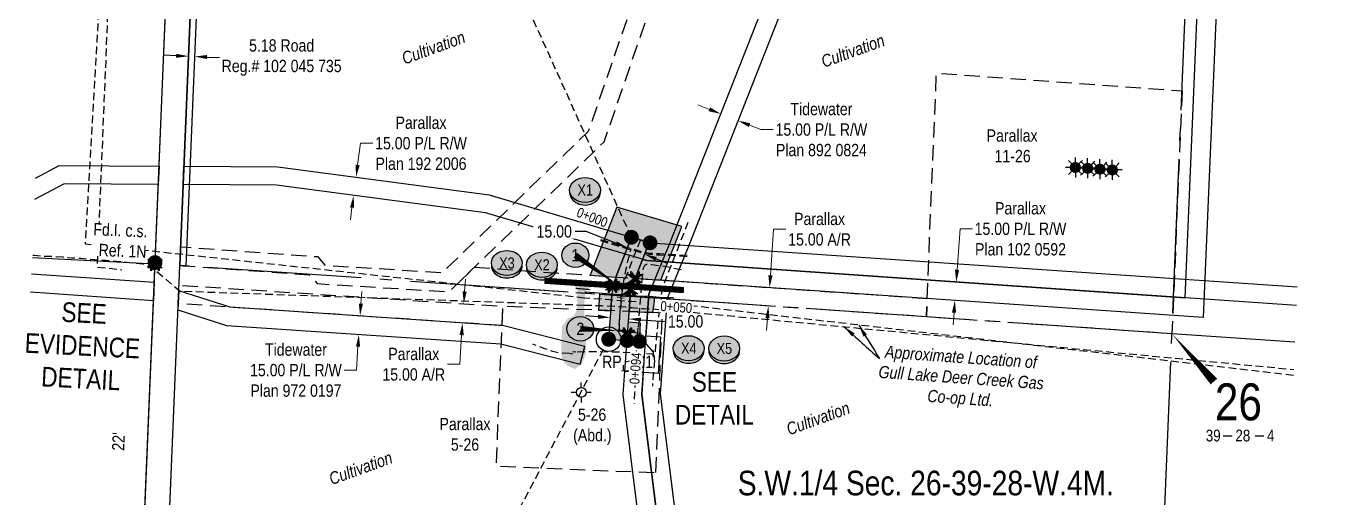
# Model space of a CAD drawing. Extents: x 297466 to 300921, y 5806509 to 5810209.
# Drawn here: x 299856 to 300921, y 5807625 to 5808009 of the extents above; entities that cross this region are included whole.
import ezdxf
from ezdxf.enums import TextEntityAlignment as Align

# ---------------------------------------------------------------- set-up
doc = ezdxf.new("R2010")
doc.units = 0
doc.header["$LTSCALE"] = 5
doc.header["$PDMODE"] = 35
doc.header["$PDSIZE"] = 0.5
for name, pattern in [('foc-ACCESSROAD', [3.75, 2.5, -1.25]), ('foc-QUARTERLINE', [33, 25, -3, 2, -3]), ('foc-TIELINE', [1.875, 1.25, -0.625]), ('UG_PIPE', [1.875, 1.25, -0.625])]:
    doc.linetypes.add(name, pattern=pattern)
doc.layers.get('Defpoints').update_dxf_attribs({"color": 9})
for name, color, linetype in [('10', 1, 'Continuous'), ('35', 37, 'Continuous'), ('9', 3, 'Continuous'), ('AS-CABLE', 224, 'foc-CABLE'), ('AS-PIPE-UG', 44, 'UG_PIPE'), ('AS-PIPE-UG-T', 44, 'Continuous'), ('AS-POWER', 104, 'foc-POWER'), ('AS-ROADS', 254, 'Continuous'), ('AS-TELUS', 224, 'foc-TEL'), ('C-AR', 13, 'foc-ACCESSROAD'), ('C-RW', 13, 'Continuous'), ('C-SYMBOL', 7, 'Continuous'), ('C-WS', 13, 'foc-ACCESSROAD'), ('C-WS-S', 8, 'Continuous'), ('DETAIL-T', 7, 'Continuous'), ('F-RW', 190, 'Continuous'), ('F-WS-S', 8, 'Continuous'), ('L-BD', 7, 'Continuous'), ('L-MON', 1, 'Continuous'), ('L-MON-T', 1, 'Continuous'), ('L-QSEC', 8, 'foc-QUARTERLINE'), ('L-SEC', 7, 'Continuous'), ('L-SECLBL', 7, 'Continuous'), ('L-TIE', 7, 'foc-TIELINE'), ('L-TITLEDB', 4, 'Continuous'), ('L-TITLEDB-T', 4, 'Continuous'), ('P-CHAINAGE-CL', 201, 'foc-TIELINE'), ('P-CROSSINGS', 250, 'Continuous'), ('P-ELEVATION', 7, 'Continuous'), ('P-IOP1', 10, 'Continuous'), ('P-IOP1-H', 21, 'Continuous'), ('P-IOP2', 10, 'Continuous'), ('P-IOP2-H', 21, 'Continuous'), ('P-LTO', 14, 'Continuous'), ('P-PROPOSED', 10, 'Continuous'), ('P-PROPOSED-H', 21, 'Continuous'), ('P-STATION', 7, 'Continuous'), ('P-TEMP-H', 41, 'Continuous'), ('P-TEMP-H-IOP', 41, 'Continuous'), ('P-TEMP_LOG DECK', 46, 'Continuous'), ('P-TEMP_WORKSPACE', 46, 'Continuous'), ('P-TXT', 4, 'Continuous')]:
    doc.layers.add(name, color=color, linetype=linetype)
for name, color, linetype, lineweight in [('AS-GENERAL', 48, 'Continuous', 18), ('C-AR-T', 13, 'Continuous', 9), ('C-RW-T', 13, 'Continuous', 9), ('C-WS-T', 13, 'Continuous', 9), ('F-RW-T', 190, 'Continuous', 9), ('P-CHAINAGE-T', 201, 'Continuous', 18), ('T-TEXT', 48, 'Continuous', 18)]:
    doc.layers.add(name, color=color, linetype=linetype, lineweight=lineweight)
doc.layers.add('AS-PIPE-AG', color=7, linetype='Continuous', true_color=0x7d00fa)
doc.styles.add('175L', font='ARIALN.TTF', dxfattribs={"height": 20})
doc.styles.add('80', font='ARIALN.TTF', dxfattribs={"height": 10})
doc.styles.add('80CG', font='ARIALN.TTF', dxfattribs={"height": 10})
doc.styles.add('80L', font='ARIALN.TTF', dxfattribs={"height": 10})
doc.styles.add('Crossing', font='ARIALN.TTF', dxfattribs={"height": 10})
doc.styles.add('foc-LtypeFont', font='ARIALN.TTF', dxfattribs={"height": 7.35})
doc.styles.add('SIMPLEX', font='ARIALN.TTF')
doc.linetypes.add('foc-CABLE', pattern='A,2,-1,["C",foc-LtypeFont,S=0.2,R=0,X=-0.625,Y=-0.75],-1.24,8', length=12.24)
doc.linetypes.add('foc-POWER', pattern='A,6,-1,["P",foc-LtypeFont,S=0.2,R=0,X=-0.625,Y=-0.75],-1.24,4', length=12.24)
doc.linetypes.add('foc-POWER-NOLINE', pattern='A,0,-4,["P",foc-LtypeFont,S=0.2,R=0,X=-0.625,Y=-0.75],-8.24', length=12.24)
doc.linetypes.add('foc-TEL', pattern='A,2,-1,["T",foc-LtypeFont,S=0.2,R=0,X=-0.425,Y=-0.75],-1.24,8', length=12.24)
doc.linetypes.add('foc-TEL-NOLINE', pattern='A,0,-2,["T",foc-LtypeFont,S=0.2,R=0,X=-0.425,Y=-0.75],-10.24', length=12.24)
doc.dimstyles.new('Compass 5 000', dxfattribs={"dimscale": 5, "dimtxt": 9, "dimasz": 2, "dimexe": 0.2, "dimexo": 0.0625, "dimgap": 0.5, "dimtad": 0, "dimtih": 1, "dimtoh": 1, "dimzin": 0, "dimdsep": 46, "dimtxsty": '80CG', "dimcen": 0.1, "dimse1": 1, "dimse2": 1, "dimclrd": 256, "dimclrt": 256, "dimaunit": 1, "dimadec": 4, "dimazin": 0, "dimtfac": 0.06, "dimtofl": 0, "dimtmove": 0, "dimatfit": 1, "dimfxl": 0.2, "dimtolj": 1, "dimtzin": 0, "dimlwd": -1, "dimarcsym": 0})

# ---------------------------------------------------------------- blocks, each defined once
blk = doc.blocks.new('L-SECLBL')
at = {"layer": '9', "color": 7}
for p, q in [((-5.1, -27.8), (-12.3, -27.8)), ((20.7, -27.8), (13.5, -27.8))]:
    blk.add_line(p, q, dxfattribs=at)
at = {"layer": '10', "color": 2, "style": 'SIMPLEX'}
blk.add_attdef('SEC', text='', height=30, dxfattribs=at).set_placement((0, 0), align=Align.MIDDLE)
at = {"layer": '10', "color": 5, "style": '80L'}
blk.add_attdef('TWP', text='', height=9.5, dxfattribs=at).set_placement((-14.4, -27.4), align=Align.MIDDLE_RIGHT)
blk.add_attdef('RGE', text='', height=9.5, dxfattribs=at).set_placement((3.6, -27.4), align=Align.MIDDLE_CENTER)
blk.add_attdef('MER', text='', height=9.5, dxfattribs=at).set_placement((23.2, -27.4), align=Align.MIDDLE_LEFT)
blk = doc.blocks.new('*D383')
at = {"layer": 'Defpoints', "color": 0, "transparency": 16777216}
for p in [(300420.1, 5807937), (300434.1, 5807931.5), (300434.3, 5807932)]:
    blk.add_point(p, dxfattribs=at)
at = {"layer": 'F-RW-T', "transparency": 16777216}
for p, q in [((300411, 5807941.2), (300401.7, 5807944.9)), ((300443.6, 5807928.4), (300452.9, 5807924.7)), ((300452.9, 5807924.7), (300462.9, 5807924.7))]:
    blk.add_line(p, q, dxfattribs=at)
for points in [[(300411.6, 5807942.8), (300410.4, 5807939.7), (300420.3, 5807937.5)], [(300444.2, 5807929.9), (300443, 5807926.8), (300434.3, 5807932)]]:
    blk.add_solid(points, dxfattribs=at)
at = {"layer": 'F-RW-T', "transparency": 16777216, "insert": (300502, 5807924.7), "char_height": 10, "attachment_point": 5, "style": '80CG'}
blk.add_mtext('\\A1;Tidewater\\P15.00 P/L R/W\\PPlan 892 0824', dxfattribs=at)
blk = doc.blocks.new('GAS')
h = blk.add_hatch(color=255)
h.dxf.hatch_style = 1
edge = h.paths.add_edge_path()
edge.add_arc((0, 0), 0.9, 0, 360)
for p, q in [((-0.81, 0), (-1.62, 0)), ((-0.57, 0.57), (-1.14, 1.14)), ((0, 0.81), (0, 1.62)), ((0.57, 0.57), (1.14, 1.14)), ((1.62, 0), (0.81, 0)), ((-0.57, -0.57), (-1.14, -1.14)), ((0, -0.81), (0, -1.62)), ((1.14, -1.14), (0.57, -0.57))]:
    blk.add_line(p, q)
blk.add_circle((0, 0), 0.8)
blk = doc.blocks.new('*D387')
at = {"layer": 'C-RW-T', "transparency": 16777216}
for p, q in [((300612.2, 5807810.8), (300614.6, 5807844)), ((300614.6, 5807844), (300624.6, 5807844)), ((300609.7, 5807775.9), (300609, 5807766))]:
    blk.add_line(p, q, dxfattribs=at)
for points in [[(300610.5, 5807810.9), (300613.9, 5807810.6), (300611.5, 5807800.8)], [(300608, 5807776), (300611.4, 5807775.8), (300610.4, 5807785.9)]]:
    blk.add_solid(points, dxfattribs=at)
at = {"layer": 'Defpoints', "color": 0, "transparency": 16777216}
for p in [(300611.5, 5807800.8), (300615.2, 5807800.5), (300614.1, 5807785.6)]:
    blk.add_point(p, dxfattribs=at)
at = {"layer": 'C-RW-T', "transparency": 16777216, "insert": (300663.7, 5807844), "char_height": 10, "attachment_point": 5, "style": '80CG'}
blk.add_mtext('\\A1;Parallax\\P15.00 P/L R/W\\PPlan 102 0592', dxfattribs=at)
blk = doc.blocks.new('*D393')
at = {"layer": 'Defpoints', "color": 0, "transparency": 16777216}
for p in [(300344.5, 5807828.7), (300339.8, 5807816.7), (300353.7, 5807811.2)]:
    blk.add_point(p, dxfattribs=at)
at = {"layer": 'P-TXT', "transparency": 16777216}
for p, q in [((300310.9, 5807841.9), (300300.9, 5807841.9)), ((300335.1, 5807832.4), (300310.9, 5807841.9)), ((300367.7, 5807819.6), (300377, 5807816))]:
    blk.add_line(p, q, dxfattribs=at)
for points in [[(300335.8, 5807833.9), (300334.5, 5807830.8), (300344.5, 5807828.7)], [(300368.3, 5807821.2), (300367.1, 5807818.1), (300358.4, 5807823.3)]]:
    blk.add_solid(points, dxfattribs=at)
at = {"layer": 'P-TXT', "transparency": 16777216, "insert": (300285, 5807841.9), "char_height": 10, "attachment_point": 5, "style": '80CG', "bg_fill": 3, "box_fill_scale": 1.1, "bg_fill_color": 256, "bg_fill_true_color": 13158600, "bg_fill_transparency": 0}
blk.add_mtext('\\A1;15.00 ', dxfattribs=at)
blk = doc.blocks.new('*D395')
at = {"layer": 'Defpoints', "color": 0, "transparency": 16777216}
for p in [(299987.9, 5807984.2), (299993.1, 5807984.1), (299993.1, 5807984)]:
    blk.add_point(p, dxfattribs=at)
at = {"layer": 'L-TITLEDB-T', "transparency": 16777216}
for p, q in [((299977.9, 5807984.8), (299967.9, 5807985.2)), ((300003.1, 5807983.7), (300013.1, 5807983.3))]:
    blk.add_line(p, q, dxfattribs=at)
for points in [[(299978, 5807986.4), (299977.8, 5807983.1), (299987.9, 5807984.4)], [(300003.1, 5807985.4), (300003, 5807982.1), (299993.1, 5807984.1)]]:
    blk.add_solid(points, dxfattribs=at)
at = {"layer": 'L-TITLEDB-T', "transparency": 16777216, "insert": (300063.6, 5807983.3), "char_height": 10, "attachment_point": 5, "style": '80CG'}
blk.add_mtext('\\A1;5.18 Road\\PReg.# 102 045 735', dxfattribs=at)
blk = doc.blocks.new('GABD')
for p, q in [((-0.81, 0), (-1.62, 0)), ((0, 0.81), (0, 1.62)), ((1.62, 0), (0.81, 0)), ((0, -0.81), (0, -1.62))]:
    blk.add_line(p, q)
blk.add_circle((0, 0), 0.8)
blk = doc.blocks.new('*D400')
at = {"layer": 'Defpoints', "color": 0, "transparency": 16777216}
for p in [(300092.2, 5807775.6), (300091.2, 5807760.6), (300126.3, 5807758.2)]:
    blk.add_point(p, dxfattribs=at)
at = {"layer": 'F-RW-T', "transparency": 16777216}
for p, q in [((300128, 5807783.2), (300128.7, 5807793.2)), ((300125.6, 5807748.3), (300124.3, 5807729.1)), ((300124.3, 5807729.1), (300114.3, 5807729.1))]:
    blk.add_line(p, q, dxfattribs=at)
for points in [[(300126.3, 5807783.3), (300129.6, 5807783.1), (300127.3, 5807773.2)], [(300124, 5807748.4), (300127.3, 5807748.2), (300126.3, 5807758.2)]]:
    blk.add_solid(points, dxfattribs=at)
at = {"layer": 'F-RW-T', "transparency": 16777216, "insert": (300075.2, 5807729.1), "char_height": 10, "attachment_point": 5, "style": '80CG'}
blk.add_mtext('\\A1;Tidewater\\P15.00 P/L R/W\\PPlan 972 0197', dxfattribs=at)
blk = doc.blocks.new('fdia')
at = {"color": 255, "const_width": 1}
blk.add_lwpolyline([(-0.5, 0, 1), (0.5, 0, 1)], format="xyb", close=True, dxfattribs=at)
blk = doc.blocks.new('Fdiaa')
blk.add_blockref('fdia', (0, 0))
blk = doc.blocks.new('fdib')
at = {"color": 1, "const_width": 1.6}
blk.add_lwpolyline([(-0.4, 0, 1), (0.4, 0, 1)], format="xyb", close=True, dxfattribs=at)
at = {"color": 1}
blk.add_circle((0, 0), 0.8, dxfattribs=at)
blk = doc.blocks.new('Fdibb')
blk.add_blockref('fdib', (0, 0))
blk = doc.blocks.new('fdicc')
for name in ['Fdibb', 'Fdiaa']:
    blk.add_blockref(name, (0, 0))
blk = doc.blocks.new('FDI')
blk.add_blockref('fdicc', (0, 0))
blk = doc.blocks.new('*D404')
at = {"layer": 'C-AR-T', "transparency": 16777216}
for p, q in [((300212.2, 5807793.1), (300212.9, 5807803.1)), ((300209.8, 5807757.6), (300208.2, 5807733.9)), ((300208.2, 5807733.9), (300198.2, 5807733.9))]:
    blk.add_line(p, q, dxfattribs=at)
for points in [[(300210.6, 5807793.2), (300213.9, 5807793), (300211.5, 5807783.1)], [(300208.1, 5807757.7), (300211.5, 5807757.5), (300210.5, 5807767.6)]]:
    blk.add_solid(points, dxfattribs=at)
at = {"layer": 'Defpoints', "color": 0, "transparency": 16777216}
for p in [(300211.5, 5807783.1), (300210.5, 5807767.6), (300210.5, 5807767.6)]:
    blk.add_point(p, dxfattribs=at)
at = {"layer": 'C-AR-T', "transparency": 16777216, "insert": (300170.9, 5807733.9), "char_height": 10, "attachment_point": 5, "style": '80CG'}
blk.add_mtext('\\A1;Parallax\\P15.00 A/R', dxfattribs=at)
blk = doc.blocks.new('TEMP')
h = blk.add_hatch(color=255)
h.dxf.hatch_style = 1
h.paths.add_polyline_path([(0, 0.25), (-0.67, 1.15), (-0.67, 0.67), (-1.15, 0.67), (-0.25, 0), (-1.15, -0.67), (-0.67, -0.67), (-0.67, -1.15), (0, -0.25), (0.67, -1.15), (0.67, -0.67), (1.15, -0.67), (0.25, 0), (1.15, 0.67), (0.67, 0.67), (0.67, 1.15)])
h.paths.add_polyline_path([(0.57, 0.85), (0.57, 0.57), (0.85, 0.57), (0.08, 0), (0.85, -0.57), (0.57, -0.57), (0.57, -0.85), (0, -0.08), (-0.57, -0.85), (-0.57, -0.57), (-0.85, -0.57), (-0.08, 0), (-0.85, 0.57), (-0.57, 0.57), (-0.57, 0.85), (0, 0.08)], flags=16)
h = blk.add_hatch(color=1)
h.dxf.hatch_style = 1
h.paths.add_polyline_path([(0, 0.08), (-0.57, 0.85), (-0.57, 0.57), (-0.85, 0.57), (-0.08, 0), (-0.85, -0.57), (-0.57, -0.57), (-0.57, -0.85), (0, -0.08), (0.57, -0.85), (0.57, -0.57), (0.85, -0.57), (0.08, 0), (0.85, 0.57), (0.57, 0.57), (0.57, 0.85)])
at = {"color": 1}
for p, q in [((-0.08, 0), (0.08, 0)), ((0, 0.08), (0, -0.08))]:
    blk.add_line(p, q, dxfattribs=at)
at = {"color": 255, "flags": 128}
blk.add_lwpolyline([(-0.25, 0), (-1.15, 0.67), (-0.67, 0.67), (-0.67, 1.15), (0, 0.25), (0.67, 1.15), (0.67, 0.67), (1.15, 0.67), (0.25, 0), (1.15, -0.67), (0.67, -0.67), (0.67, -1.15), (0, -0.25), (-0.67, -1.15), (-0.67, -0.67), (-1.15, -0.67)], close=True, dxfattribs=at)
at = {"color": 1, "flags": 128}
blk.add_lwpolyline([(-0.08, 0), (-0.85, 0.57), (-0.57, 0.57), (-0.57, 0.85), (0, 0.08), (0.57, 0.85), (0.57, 0.57), (0.85, 0.57), (0.08, 0), (0.85, -0.57), (0.57, -0.57), (0.57, -0.85), (0, -0.08), (-0.57, -0.85), (-0.57, -0.57), (-0.85, -0.57)], close=True, dxfattribs=at)
blk = doc.blocks.new('xing2')
h = blk.add_hatch(color=50)
h.dxf.hatch_style = 1
edge = h.paths.add_edge_path()
edge.add_ellipse((0, 0), major_axis=(-12.5, 0), ratio=0.816297, start_angle=0, end_angle=360)
h = blk.add_hatch(color=250)
h.dxf.hatch_style = 1
edge = h.paths.add_edge_path()
edge.add_ellipse((0, -2), major_axis=(-12.5, 0), ratio=0.816297, start_angle=0, end_angle=180)
edge.add_line((12.5, -2), (12.5, 0))
edge.add_ellipse((0, 0), major_axis=(-12.5, 0), ratio=0.816297, start_angle=0, end_angle=180, ccw=False)
edge.add_line((-12.5, 0), (-12.5, -2))
at = {"color": 250}
blk.add_ellipse((0, 0), major_axis=(-12.5, 0), ratio=0.816297, dxfattribs=at)
blk.add_ellipse((0, -2), major_axis=(-12.5, 0), ratio=0.816297, start_param=0, end_param=3.141593, dxfattribs=at)
at = {"color": 250, "style": 'Crossing'}
blk.add_attdef('CROSSING', text='', height=9, dxfattribs=at).set_placement((0.1, 0), align=Align.MIDDLE_CENTER)
at = {"color": 250, "style": 'Crossing', "flags": 1}
for tag, p in [('OWNER', (0.1, -12.5)), ('DESCRIPTION', (0.1, -25.8)), ('LOCATION', (0.1, -39.3)), ('DWG_REF', (0.1, -52.8))]:
    blk.add_attdef(tag, text='', height=9, dxfattribs=at).set_placement(p, align=Align.MIDDLE_CENTER)
blk = doc.blocks.new('*D421')
at = {"layer": 'Defpoints', "color": 0, "transparency": 16777216}
for p in [(300330.4, 5807771.9), (300330.6, 5807773.9), (300345.6, 5807772.8)]:
    blk.add_point(p, dxfattribs=at)
at = {"layer": 'P-TXT', "transparency": 16777216}
for p, q in [((300320.5, 5807772.6), (300310.5, 5807773.3)), ((300355.4, 5807770.1), (300375.7, 5807768.7))]:
    blk.add_line(p, q, dxfattribs=at)
for points in [[(300320.6, 5807774.3), (300320.4, 5807770.9), (300330.4, 5807771.9)], [(300355.5, 5807771.8), (300355.3, 5807768.5), (300345.4, 5807770.8)]]:
    blk.add_solid(points, dxfattribs=at)
at = {"layer": 'P-TXT', "transparency": 16777216, "insert": (300391.7, 5807768.7), "char_height": 10, "attachment_point": 5, "style": '80CG'}
blk.add_mtext('\\A1;15.00', dxfattribs=at)
blk = doc.blocks.new('*U429')
at = {"layer": 'P-ELEVATION'}
h = blk.add_hatch(color=111, dxfattribs=at)
h.dxf.hatch_style = 1
edge = h.paths.add_edge_path()
edge.add_ellipse((0, 0), major_axis=(-10.9, 0), ratio=0.913794, start_angle=0, end_angle=360)
at = {"layer": 'P-ELEVATION', "color": 7, "flags": 128}
blk.add_lwpolyline([(0, 0, 5, 0, 0), (37.6, -26.5, 0, 0, 0)], format="xyseb", dxfattribs=at)
at = {"layer": 'P-ELEVATION', "color": 7}
blk.add_ellipse((0, 0), major_axis=(-10.9, 0), ratio=0.913794, dxfattribs=at)
at = {"layer": 'P-ELEVATION', "style": '80'}
blk.add_attdef('BEND', text='', height=10, dxfattribs=at).set_placement((0, 0), align=Align.MIDDLE_CENTER)
blk = doc.blocks.new('*U430')
at = {"layer": 'P-ELEVATION'}
h = blk.add_hatch(color=111, dxfattribs=at)
h.dxf.hatch_style = 1
edge = h.paths.add_edge_path()
edge.add_ellipse((0, 0), major_axis=(-10.9, 0), ratio=0.913794, start_angle=0, end_angle=360)
at = {"layer": 'P-ELEVATION', "color": 7, "flags": 128}
blk.add_lwpolyline([(0, 0, 5, 0, 0), (31, -1.5, 0, 0, 0)], format="xyseb", dxfattribs=at)
at = {"layer": 'P-ELEVATION', "color": 7}
blk.add_ellipse((0, 0), major_axis=(-10.9, 0), ratio=0.913794, dxfattribs=at)
at = {"layer": 'P-ELEVATION', "style": '80'}
blk.add_attdef('BEND', text='', height=10, dxfattribs=at).set_placement((0, 0), align=Align.MIDDLE_CENTER)
blk = doc.blocks.new('*D438')
at = {"layer": 'C-AR-T', "transparency": 16777216}
for p, q in [((300460.6, 5807806.2), (300463.2, 5807843.7)), ((300463.2, 5807843.7), (300473.2, 5807843.7)), ((300458.2, 5807771.3), (300457.5, 5807761.4))]:
    blk.add_line(p, q, dxfattribs=at)
for points in [[(300458.9, 5807806.4), (300462.3, 5807806.1), (300459.9, 5807796.3)], [(300456.5, 5807771.4), (300459.9, 5807771.2), (300458.9, 5807781.3)]]:
    blk.add_solid(points, dxfattribs=at)
at = {"layer": 'Defpoints', "color": 0, "transparency": 16777216}
for p in [(300458.3, 5807796.4), (300459.9, 5807796.3), (300457.3, 5807781.4)]:
    blk.add_point(p, dxfattribs=at)
at = {"layer": 'C-AR-T', "transparency": 16777216, "insert": (300500.5, 5807843.7), "char_height": 10, "attachment_point": 5, "style": '80CG'}
blk.add_mtext('\\A1;Parallax\\P15.00 A/R', dxfattribs=at)
blk = doc.blocks.new('*D439')
at = {"layer": 'C-RW-T', "transparency": 16777216}
for p, q in [((300125.3, 5807896), (300127.7, 5807913.6)), ((300127.7, 5807913.6), (300137.7, 5807913.6)), ((300120.7, 5807861.3), (300119.4, 5807851.4))]:
    blk.add_line(p, q, dxfattribs=at)
for points in [[(300123.7, 5807896.2), (300127, 5807895.7), (300124, 5807886.1)], [(300119.1, 5807861.5), (300122.4, 5807861.1), (300122.1, 5807871.2)]]:
    blk.add_solid(points, dxfattribs=at)
at = {"layer": 'Defpoints', "color": 0, "transparency": 16777216}
for p in [(300124, 5807886.1), (300136.8, 5807884.4), (300134.8, 5807869.5)]:
    blk.add_point(p, dxfattribs=at)
at = {"layer": 'C-RW-T', "transparency": 16777216, "insert": (300176.8, 5807913.6), "char_height": 10, "attachment_point": 5, "style": '80CG'}
blk.add_mtext('\\A1;Parallax\\P15.00 P/L R/W\\PPlan 192 2006', dxfattribs=at)

msp = doc.modelspace()

# ---------------------------------------------------------------- hatches: boundary and pattern name
at = {"layer": 'AS-ROADS'}
h = msp.add_hatch(color=256, dxfattribs=at)
h.dxf.hatch_style = 1
h.paths.add_polyline_path([(300317.331, 5807799.134), (300311.041, 5807793.607), (300309.878, 5807787.649), (300309.385, 5807783.012), (300309.721, 5807765.555), (300311.015, 5807749.215), (300310.269, 5807741.36), (300307.444, 5807734.543), (300302.181, 5807730.026), (300296.104, 5807732.477), (300293.475, 5807735.212), (300290.973, 5807739.029), (300290.758, 5807746.635), (300291.377, 5807764.782), (300296.115, 5807771.208), (300300.599, 5807773.122), (300302.425, 5807775.857), (300303.808, 5807781.08), (300303.787, 5807792.891), (300300.539, 5807800.261)])
at = {"layer": 'P-IOP1-H'}
h = msp.add_hatch(color=256, dxfattribs=at)
h.dxf.hatch_style = 1
h.paths.add_polyline_path([(300362.144, 5807832.868), (300347.721, 5807837.172), (300332.29, 5807797.768), (300331.741, 5807790.068), (300346.705, 5807789.037), (300347.089, 5807794.424)])
at = {"layer": 'P-IOP2-H'}
h = msp.add_hatch(color=256, dxfattribs=at)
h.dxf.hatch_style = 1
h.paths.add_polyline_path([(300346.705, 5807789.037), (300331.741, 5807790.068), (300329.188, 5807754.25), (300354.124, 5807752.468), (300355.193, 5807767.429), (300345.216, 5807768.142)])
at = {"layer": 'P-PROPOSED-H'}
h = msp.add_hatch(color=256, dxfattribs=at)
h.dxf.hatch_style = 1
h.paths.add_polyline_path([(300354.124, 5807752.468), (300355.193, 5807767.429), (300345.216, 5807768.142), (300347.089, 5807794.424), (300362.144, 5807832.868), (300347.721, 5807837.172), (300332.29, 5807797.768), (300329.188, 5807754.25)])
at = {"layer": 'P-TEMP-H'}
h = msp.add_hatch(color=256, dxfattribs=at)
h.dxf.hatch_style = 1
h.paths.add_polyline_path([(300350.758, 5807803.793), (300371.672, 5807802.352), (300388.692, 5807845.816), (300335.808, 5807861.597), (300314.159, 5807806.314), (300335.073, 5807804.874), (300347.721, 5807837.172), (300362.144, 5807832.868)])
at = {"layer": 'P-TEMP-H-IOP'}
h = msp.add_hatch(color=256, dxfattribs=at)
h.dxf.hatch_style = 1
h.paths.add_polyline_path([(300330.84, 5807777.418), (300331.741, 5807790.068), (300321.766, 5807790.755), (300320.845, 5807777.833)])
h = msp.add_hatch(color=256, dxfattribs=at)
h.dxf.hatch_style = 1
h.paths.add_polyline_path([(300345.833, 5807776.796), (300364.99, 5807776.001), (300366.301, 5807784.869), (300366.547, 5807787.67), (300346.705, 5807789.037)])

# ---------------------------------------------------------------- linework, layer by layer
at = {"layer": '35', "color": 3}
msp.add_circle((300329.186, 5807754.258), 9.999, dxfattribs=at)
at = {"layer": 'AS-CABLE', "flags": 128}
msp.add_lwpolyline([(300309.75, 5807792.913), (300317.302, 5807792.294), (300333.88, 5807791.024), (300343.179, 5807790.537), (300352.2, 5807789.684), (300362.116, 5807789.238), (300373.015, 5807788.146), (300381.783, 5807788.125)], dxfattribs=at)
at = {"layer": 'AS-GENERAL', "const_width": 1, "flags": 128}
msp.add_lwpolyline([(300314.172, 5807794.634), (300302.489, 5807795.646)], dxfattribs=at)
at = {"layer": 'AS-PIPE-AG', "flags": 128}
for points in [[(300355.701, 5807759.072), (300353.058, 5807759.302), (300347.996, 5807759.643)], [(300352.435, 5807755.339), (300353.292, 5807763.194)], [(300365.53, 5807743.815), (300354.709, 5807756.353), (300354.59, 5807756.738), (300354.785, 5807758.981)], [(300298.116, 5807742.707), (300299.862, 5807742.726)], [(300302.491, 5807743.854), (300299.915, 5807743.935)], [(300365.398, 5807740.897), (300366.591, 5807740.77)], [(300366.322, 5807737.339), (300366.464, 5807738.564), (300366.488, 5807739.326), (300365.42, 5807740.619), (300365.598, 5807743.762), (300365.684, 5807745.204)]]:
    msp.add_lwpolyline(points, dxfattribs=at)
at = {"layer": 'AS-PIPE-UG', "flags": 128}
for points in [[(300309.566, 5807787.801), (299904.189, 5807831.646), (299926.908, 5808220.904), (299919.643, 5808381.512), (299934.553, 5808726.729)], [(299933.468, 5808290.359), (299913.732, 5807813.033), (299933.834, 5807810.816)], [(300393.559, 5807849.279), (300390.193, 5807840.426), (300385.86, 5807829.796), (300383.685, 5807823.991), (300380.349, 5807815.538), (300376.81, 5807806.56), (300373.697, 5807798.416), (300371.798, 5807790.326), (300371.269, 5807784.285), (300369.934, 5807775.26), (300368.754, 5807764.72), (300367.985, 5807757.065), (300367.348, 5807749.198), (300366.694, 5807741.461)], [(300393.061, 5807822.304), (300382.532, 5807823.033), (300370.701, 5807823.58), (300362.485, 5807824.06), (300356.678, 5807825.147), (300350.912, 5807827.076), (300345.851, 5807828.313), (300337.131, 5807830.856), (300321.968, 5807835.438)], [(300347.317, 5807759.737), (300347.342, 5807759.697), (300342.238, 5807759.635), (300339.306, 5807759.724), (300338.002, 5807761.659), (300338.043, 5807764.895), (300337.987, 5807767.17), (300338.298, 5807772.771), (300339.031, 5807779.878), (300340.177, 5807791.891), (300341.834, 5807803.502), (300343.452, 5807811.445), (300344.864, 5807817.947), (300346.828, 5807824.536), (300347.544, 5807828.017)], [(299861.38, 5807822.741), (299862.742, 5807822.653), (299870.714, 5807821.932), (299878.486, 5807821.644), (299885.974, 5807821.159), (299893.059, 5807820.551), (299900.552, 5807820.078), (299907.3, 5807819.393), (299911.727, 5807819.089), (299911.729, 5807819.078), (299911.667, 5807819.022), (299912.274, 5807818.901), (299913.372, 5807818.701), (299920.66, 5807818.589), (299950.916, 5807815.661), (299961, 5807810.436), (299980.941, 5807793.435), (300309.151, 5807782.08)], [(300353.286, 5807763.967), (300353.762, 5807765.733), (300354.233, 5807776.15), (300355.32, 5807790.116), (300356.457, 5807802.034), (300357.032, 5807809.238), (300357.386, 5807812.315), (300358.517, 5807814.376), (300359.977, 5807815.375), (300364.309, 5807815.08), (300374.483, 5807813.676), (300389.183, 5807810.777)], [(300309.151, 5807782.08), (300323.544, 5807781.575), (300335.842, 5807781.027), (300343.062, 5807780.644), (300348.01, 5807779.985), (300357.373, 5807779.208), (300367.402, 5807778.835), (300378.673, 5807777.929)], [(300351.407, 5807784.805), (300347.727, 5807784.913), (300343.264, 5807785.095), (300335.918, 5807785.783), (300323.959, 5807786.74), (300309.566, 5807787.801)], [(300388.866, 5807782.403), (300381.448, 5807782.831), (300373.24, 5807783.273)], [(300885.392, 5807724.815), (300388.866, 5807782.403)], [(300378.673, 5807777.929), (300885.595, 5807729.703)], [(300297.573, 5807742.791), (300289.934, 5807742.992), (300283.772, 5807744.243), (300276.621, 5807746.709), (300267.647, 5807750.208)], [(300352.431, 5807754.469), (300352.237, 5807752.127), (300351.408, 5807742.061), (300351.221, 5807738.877), (300349.844, 5807736.985), (300346.653, 5807736.483), (300343.358, 5807735.978), (300342.111, 5807735.157), (300341.089, 5807732.833), (300341.104, 5807729.966), (300343.174, 5807727.185), (300345.503, 5807726.609), (300348.444, 5807726.645), (300350.546, 5807725.098), (300351.048, 5807722.986), (300350.923, 5807720.025), (300350.285, 5807710.769), (300349.83, 5807702.076)], [(300365.988, 5807741.567), (300364.364, 5807742.005), (300355.623, 5807742.724), (300348.57, 5807743.196), (300339.448, 5807743.69), (300331.561, 5807743.741), (300321.878, 5807744.016), (300312.525, 5807743.962), (300303.073, 5807743.863)], [(300366.401, 5807736.958), (300365.419, 5807726.159), (300364.752, 5807716.247)]]:
    msp.add_lwpolyline(points, dxfattribs=at)
msp.add_lwpolyline([(300392.992, 5807821.306), (300382.474, 5807822.035), (300370.655, 5807822.581, -0.00303868), (300370.643, 5807822.582), (300362.427, 5807823.062, -0.03168313), (300362.301, 5807823.077), (300356.494, 5807824.164, -0.03446272), (300356.361, 5807824.199), (300350.634, 5807826.115), (300345.614, 5807827.342, -0.0110106), (300345.571, 5807827.353), (300336.851, 5807829.896, -0.00242486), (300336.842, 5807829.899), (300321.679, 5807834.481)], format="xyb", dxfattribs=at)
at = {"layer": 'AS-POWER', "linetype": 'foc-POWER-NOLINE', "flags": 128}
msp.add_lwpolyline([(299970.229, 5807558.881), (299996.856, 5808200.227), (299996.856, 5808200.227)], dxfattribs=at)
at = {"layer": 'AS-ROADS', "const_width": 5, "flags": 128}
msp.add_lwpolyline([(300276.981, 5807801.843), (300390.364, 5807794.23)], dxfattribs=at)
at = {"layer": 'AS-TELUS', "linetype": 'foc-TEL-NOLINE'}
msp.add_lwpolyline([(299922.275, 5806889.042), (299926.425, 5806988.994), (299944.009, 5807412.348), (299960.801, 5807816.625), (299977.495, 5808218.827), (299994.228, 5808621.985), (299998.383, 5808722.047)], dxfattribs=at)
at = {"layer": 'C-AR', "flags": 128}
for points in [[(299980.832, 5807814.172), (300086.048, 5807806.639), (300092.36, 5807799.49), (300199.628, 5807792.869), (300325.609, 5807914.856), (300363.768, 5808025.891), (300445.442, 5808121.027), (300446.369, 5808145.916), (300431.38, 5808146.474), (300430.648, 5808126.821), (300350.517, 5808033.482), (300312.593, 5807923.131), (300193.948, 5807808.248), (300099.488, 5807814.078), (300093.233, 5807821.162), (299981.455, 5807829.165)], [(300220.199, 5807812.788), (300587.837, 5807787.46), (300587.216, 5807772.467), (300205.703, 5807798.751)], [(300242.366, 5807765.412), (299979.546, 5807783.216), (299980.169, 5807798.208), (300243.014, 5807781.062)]]:
    msp.add_lwpolyline(points, close=True, dxfattribs=at)
at = {"layer": 'C-RW', "flags": 128}
for points in [[(300919.943, 5808558.556), (300855.264, 5808563.349), (300845.414, 5808553.569), (300811.945, 5807772.02), (300366.72, 5807802.693), (300364.655, 5807797.68), (300361.878, 5807790.937), (300359.466, 5807757.102), (300371.435, 5807756.249), (300369.302, 5807726.326), (300342.372, 5807728.246), (300347.089, 5807794.424), (300356.783, 5807819.178), (300360.149, 5807818.181), (300797.369, 5807788.059), (300830.005, 5808560.59), (300849.844, 5808579.229), (300920.582, 5808573.989)], [(299863.569, 5807885.287), (299883.009, 5807895.494), (299964.051, 5807894.933), (299963.437, 5807880.141), (299887.04, 5807880.67), (299862.863, 5807867.976)], [(300887.755, 5807781.832), (300360.149, 5807818.181), (300229.083, 5807856.983), (300059.34, 5807879.504), (299983.565, 5807880.008), (299984.187, 5807895.003), (300060.38, 5807894.497), (300232.237, 5807871.695), (300362.841, 5807832.66), (300888.376, 5807796.824)], [(300426.194, 5806984.232), (300427.966, 5807009.484), (300341.024, 5807709.33), (300342.372, 5807728.246), (300357.333, 5807727.179), (300356.089, 5807709.725), (300443.03, 5807009.887), (300441.156, 5806983.182)]]:
    msp.add_lwpolyline(points, dxfattribs=at)
at = {"layer": 'C-WS', "flags": 128}
for points in [[(300794.904, 5807956.294), (300786.717, 5807758.723), (300587.216, 5807772.467), (300595.426, 5807970.577)], [(300367.522, 5807645.79), (300372.903, 5807775.673), (300243.014, 5807781.062), (300237.633, 5807651.179)]]:
    msp.add_lwpolyline(points, close=True, dxfattribs=at)
at = {"layer": 'F-RW', "flags": 128}
for points in [[(300394.353, 5807830.4), (300376.667, 5807787.46), (300371.155, 5807710.12), (300458.09, 5807010.334), (300456.116, 5806982.143), (300441.156, 5806983.182), (300443.03, 5807009.887), (300356.089, 5807709.725), (300361.878, 5807790.937), (300378.597, 5807831.53), (300459.51, 5808037.501), (300436.566, 5808236.795), (300451.692, 5808238.682), (300474.962, 5808035.67)], [(299979.983, 5807793.72), (299979.337, 5807778.178), (300018.897, 5807765.516), (300241.584, 5807750.434), (300306.036, 5807733.885), (300309.753, 5807748.425), (300243.97, 5807765.303), (300021.728, 5807780.359)]]:
    msp.add_lwpolyline(points, close=True, dxfattribs=at)
msp.add_lwpolyline([(299860.345, 5807807.477), (299960.135, 5807800.598), (299959.531, 5807785.605), (299859.733, 5807792.485)], dxfattribs=at)
at = {"layer": 'L-QSEC'}
for p, q in [((300753.262, 5806951.474), (300819.986, 5808561.514)), ((299861.297, 5807820.688), (299960.747, 5807815.626)), ((300886.512, 5807751.847), (300786.717, 5807758.723))]:
    msp.add_line(p, q, dxfattribs=at)
at = {"layer": 'L-SECLBL', "flags": 128}
msp.add_lwpolyline([(300786.717, 5807758.723, 0, 7, 0), (300820.741, 5807719.886, 0, 0, 0)], format="xyseb", dxfattribs=at)
at = {"layer": 'L-TIE', "flags": 128}
for points in [[(300347.721, 5807837.172), (299994.228, 5808621.985)], [(300329.186, 5807754.258), (299926.425, 5806988.994)]]:
    msp.add_lwpolyline(points, dxfattribs=at)
at = {"layer": 'L-TITLEDB'}
msp.add_lwpolyline([(299986.001, 5807813.802), (300014.961, 5808511.538), (300009.86, 5808513.541), (299980.832, 5807814.172)], close=True, dxfattribs=at)
at = {"layer": 'P-CHAINAGE-CL', "flags": 128}
msp.add_lwpolyline([(300354.932, 5807835.02), (300339.69, 5807796.096), (300337.202, 5807761.196), (300354.658, 5807759.949)], dxfattribs=at)
at = {"layer": 'P-CHAINAGE-T'}
for p, q in [((300352.139, 5807836.114), (300357.726, 5807833.926)), ((300336.115, 5807788.135), (300342.099, 5807787.708)), ((300354.444, 5807756.957), (300354.872, 5807762.941))]:
    msp.add_line(p, q, dxfattribs=at)
at = {"layer": 'P-IOP1', "flags": 128}
msp.add_lwpolyline([(300362.144, 5807832.868), (300347.721, 5807837.172), (300332.29, 5807797.768), (300331.741, 5807790.068), (300346.705, 5807789.037), (300347.089, 5807794.424)], close=True, dxfattribs=at)
at = {"layer": 'P-IOP2', "flags": 128}
msp.add_lwpolyline([(300355.193, 5807767.429), (300345.216, 5807768.142), (300346.705, 5807789.037), (300331.741, 5807790.068), (300329.188, 5807754.25), (300354.124, 5807752.468)], close=True, dxfattribs=at)
at = {"layer": 'P-LTO', "flags": 128}
msp.add_lwpolyline([(300354.124, 5807752.468), (300355.193, 5807767.429), (300345.216, 5807768.142), (300347.089, 5807794.424), (300362.144, 5807832.868), (300347.721, 5807837.172), (300332.29, 5807797.768), (300329.188, 5807754.25)], close=True, dxfattribs=at)
at = {"layer": 'P-PROPOSED', "flags": 128}
msp.add_lwpolyline([(300354.124, 5807752.468), (300355.193, 5807767.429), (300345.216, 5807768.142), (300347.089, 5807794.424), (300362.144, 5807832.868), (300347.721, 5807837.172), (300332.29, 5807797.768), (300329.188, 5807754.25)], close=True, dxfattribs=at)
at = {"layer": 'P-TEMP_LOG DECK'}
msp.add_lwpolyline([(300330.84, 5807777.418), (300331.741, 5807790.068), (300321.766, 5807790.755), (300320.845, 5807777.833)], close=True, dxfattribs=at)
at = {"layer": 'P-TEMP_WORKSPACE'}
msp.add_lwpolyline([(300350.758, 5807803.793), (300371.672, 5807802.352), (300388.692, 5807845.816), (300335.808, 5807861.597), (300314.159, 5807806.314), (300335.073, 5807804.874), (300347.721, 5807837.172), (300362.144, 5807832.868)], close=True, dxfattribs=at)

# ---------------------------------------------------------------- block references
at = {"layer": 'C-WS-S', "xscale": 4.999730000000026, "yscale": 4.999730000000026, "zscale": 4.999730000000026}
for p in [(300708.252, 5807893.907), (300718.244, 5807893.28), (300728.232, 5807892.541), (300738.224, 5807891.913)]:
    msp.add_blockref('GAS', p, dxfattribs=at)
at = {"layer": 'F-WS-S', "color": 6, "xscale": 4.99973000000003, "yscale": 4.99973000000003, "zscale": 4.99973000000003}
msp.add_blockref('GABD', (300306.946, 5807711.056), dxfattribs=at)
at = {"layer": 'L-MON', "xscale": 4.999744850000015, "yscale": 4.999744850000015, "zscale": 4.999744850000015}
for name, p in [('TEMP', (300332.29, 5807797.768)), ('TEMP', (300347.089, 5807794.424)), ('FDI', (300329.186, 5807754.258)), ('TEMP', (300344.505, 5807758.168))]:
    msp.add_blockref(name, p, dxfattribs=at)
at = {"layer": 'L-SECLBL', "xscale": 0.9999460000000076, "yscale": 0.9999460000000076, "zscale": 0.9999460000000076}
msp.add_blockref('L-SECLBL', (300840.667, 5807703.354), dxfattribs=at).add_auto_attribs({'SEC': '26', 'TWP': '39', 'RGE': '28', 'MER': '4'})
at = {"layer": 'P-CROSSINGS', "xscale": 0.99994897, "yscale": 0.99994897, "zscale": 0.99994897}
for p, values in [((300310.026, 5807875.615), {'CROSSING': 'X1'}), ((300246.483, 5807816.277), {'CROSSING': 'X3'}), ((300394.164, 5807746.922), {'CROSSING': 'X4'}), ((300423.077, 5807746.76), {'CROSSING': 'X5'})]:
    msp.add_blockref('xing2', p, dxfattribs=at).add_auto_attribs(values)
at = {"layer": 'P-STATION', "xscale": 0.99994897, "yscale": 0.99994897, "zscale": 0.99994897}
msp.add_blockref('*U430', (300306.176, 5807762.746), dxfattribs=at).add_auto_attribs({'BEND': '2'})

# ---------------------------------------------------------------- texts
at = {"layer": '35', "color": 3, "style": '80'}
msp.add_attdef('RP_001', (300323.883, 5807730.95), 'RP', height=9.9995, dxfattribs=at)
at = {"layer": 'AS-PIPE-UG-T', "insert": (300549.408, 5807749.535), "char_height": 9.99946, "attachment_point": 1, "rotation": 355.970183, "style": '175L'}
msp.add_mtext_dynamic_manual_height_columns('\\pi4.69163;{\\fArial Narrow|b0|i1|c0|p34;Approximate Location of \\P\\pi0.6059;Gull Lake Deer Creek Gas \\P\\pi41.55185;Co-op Ltd.}', width=134.41743, gutter_width=99.995, heights=[0], dxfattribs=at)
at = {"layer": 'C-SYMBOL', "color": 3, "style": '175L'}
msp.add_text('S.W.1/4 Sec. 26-39-28-W.4M.', height=19.99898, dxfattribs=at).set_placement((300586.827, 5807621.357), align=Align.BOTTOM_CENTER)
at = {"layer": 'C-WS-T', "char_height": 9.99946, "attachment_point": 1, "style": '175L'}
for s, insert in [('\\pi0.48995;Parallax\\P\\pi6.93912;11-26', (300635.703, 5807924.874)), ('\\pi0.48995;Parallax\\P\\pi9.73911;5-26', (300191.32, 5807690.347))]:
    msp.add_mtext_dynamic_manual_height_columns(s, width=41.40063, gutter_width=99.995, heights=[0], dxfattribs=dict(at, insert=insert))
at = {"layer": 'DETAIL-T', "color": 3, "insert": (299901.805, 5807748.973), "char_height": 15.99918, "width": 53.78891, "attachment_point": 5, "rotation": 357.08662, "style": '80CG'}
msp.add_mtext('SEE EVIDENCE\\PDETAIL', dxfattribs=at)
at = {"layer": 'DETAIL-T', "color": 3, "insert": (300415.067, 5807706.218), "char_height": 15.9992, "width": 63.63288, "attachment_point": 5, "style": '80CG'}
msp.add_mtext('SEE\\PDETAIL', dxfattribs=at)
at = {"layer": 'F-WS-S', "insert": (300299.968, 5807697.948), "char_height": 9.99946, "attachment_point": 1, "style": '175L'}
msp.add_mtext_dynamic_manual_height_columns('\\pi4.33694;5-26\\P\\pi0.39445;(Abd.)', width=30.5963, gutter_width=99.995, heights=[0], dxfattribs=at)
at = {"layer": 'L-BD', "style": '80L'}
msp.add_text("22'", height=9.9995, rotation=87.6216, dxfattribs=at).set_placement((299930.984, 5807671.104), align=Align.MIDDLE)
at = {"layer": 'P-CHAINAGE-T', "style": '80L'}
msp.add_text('0+000', height=7.9996, rotation=338.614663, dxfattribs=at).set_placement((300315.895, 5807853.385), align=Align.MIDDLE_CENTER)
at = {"layer": 'T-TEXT', "char_height": 9.99949, "attachment_point": 1, "rotation": 20, "style": '80L'}
for insert in [(300159.439, 5807986.702), (300500.12, 5807984.113), (300471.843, 5807685.207), (300100.331, 5807644.815)]:
    msp.add_mtext_dynamic_manual_height_columns('\\pi0.61613;{\\fArial Narrow|b0|i1|c0|p34;Cultivation}', width=53.39878, gutter_width=47.498, heights=[0], dxfattribs=dict(at, insert=insert))

# ---------------------------------------------------------------- dimensions: what is measured, and where the dimension line sits
at = {"layer": 'C-AR-T', "color": 2}
for base, p1, p2, angle, picture, middle in [((300459.919, 5807796.273), (300457.292, 5807781.418), (300458.323, 5807796.382), 86.058908, '*D438', (300500.47, 5807843.728)), ((300210.487, 5807767.572), (300211.505, 5807783.117), (300210.452, 5807767.574), 266.124526, '*D404', (300170.925, 5807733.903))]:
    dim = msp.add_linear_dim(base=base, p1=p1, p2=p2, angle=angle, text='Parallax\\P15.00 A/R', dimstyle='Compass 5 000', dxfattribs=at)
    dim.commit()
    dim.dimension.update_dxf_attribs({"geometry": picture, "text_midpoint": middle, "dimtype": 161})
at = {"layer": 'C-RW-T', "color": 2}
dim = msp.add_linear_dim(base=(300124.025, 5807886.052), p1=(300134.828, 5807869.488), p2=(300136.8, 5807884.357), angle=82.442228, text='Parallax\\P15.00 P/L R/W\\PPlan 192 2006', dimstyle='Compass 5 000', dxfattribs=at)
dim.commit()
dim.dimension.update_dxf_attribs({"geometry": '*D439', "text_midpoint": (300176.761, 5807913.565), "dimtype": 161})
at = {"layer": 'C-RW-T'}
dim = msp.add_linear_dim(base=(300611.489, 5807800.777), p1=(300614.149, 5807785.635), p2=(300615.22, 5807800.508), angle=85.881674, text='Parallax\\P15.00 P/L R/W\\PPlan 102 0592', dimstyle='Compass 5 000', dxfattribs=at)
dim.commit()
dim.dimension.update_dxf_attribs({"geometry": '*D387', "text_midpoint": (300663.69, 5807844.035), "dimtype": 161})
at = {"layer": 'F-RW-T'}
dim = msp.add_aligned_dim(p1=(300420.063, 5807936.992), p2=(300434.052, 5807931.494), distance=0.596, text='Tidewater\\P15.00 P/L R/W\\PPlan 892 0824', dimstyle='Compass 5 000', dxfattribs=at)
dim.commit()
dim.dimension.update_dxf_attribs({"geometry": '*D383', "text_midpoint": (300501.97, 5807924.732)})
dim = msp.add_linear_dim(base=(300126.293, 5807758.242), p1=(300092.183, 5807775.586), p2=(300091.169, 5807760.621), angle=266.125505, text='Tidewater\\P15.00 P/L R/W\\PPlan 972 0197', dimstyle='Compass 5 000', dxfattribs=at)
dim.commit()
dim.dimension.update_dxf_attribs({"geometry": '*D400', "text_midpoint": (300075.234, 5807729.121), "dimtype": 161})
at = {"layer": 'L-TITLEDB-T'}
dim = msp.add_aligned_dim(p1=(299987.888, 5807984.17), p2=(299993.064, 5807983.959), distance=0.182, text='5.18 Road\\PReg.# 102 045 735', dimstyle='Compass 5 000', dxfattribs=at)
dim.commit()
dim.dimension.update_dxf_attribs({"geometry": '*D395', "text_midpoint": (300063.607, 5807983.326)})

# ---------------------------------------------------------------- leaders
at = {"layer": 'AS-PIPE-UG-T', "path_type": 1}
for points in [[(300520.512, 5807764.435), (300549.253, 5807738.445)], [(300532.326, 5807765.764), (300549.253, 5807738.445)]]:
    msp.add_leader(points, dimstyle='Compass 5 000', override={"dimgap": 0.5, "dimtad": 0}, dxfattribs=at)

# ---------------------------------------------------------------- next in the draw order: texts
at = {"layer": 'L-MON-T', "insert": (299909.845, 5807848.872), "char_height": 9.99946, "attachment_point": 1, "rotation": 357.66193, "style": '175L', "bg_fill": 3, "box_fill_scale": 1, "bg_fill_color": 256, "bg_fill_transparency": 0}
msp.add_mtext_dynamic_manual_height_columns('\\pi1.06174;Fd.I. c.s.\\P\\pi6.06147;Ref. 1N', width=43.05811, gutter_width=99.995, heights=[0], dxfattribs=at)
at = {"layer": 'P-CHAINAGE-T', "char_height": 7.9996, "width": 25.36656, "attachment_point": 2, "style": '80L', "bg_fill": 3, "box_fill_scale": 1.15, "bg_fill_color": 256, "bg_fill_true_color": 256, "bg_fill_transparency": 0}
for s, insert, rotation in [('0+050', (300384.423, 5807784.44), 355.922963), ('0+094', (300346.955, 5807730.879), 85.911863)]:
    msp.add_mtext(s, dxfattribs=dict(at, insert=insert, rotation=rotation))

# ---------------------------------------------------------------- next in the draw order: linework, layer by layer
at = {"layer": 'L-QSEC'}
msp.add_line((300786.717, 5807758.723), (299980.823, 5807814.244), dxfattribs=at)
at = {"layer": 'L-SEC', "flags": 128}
for points in [[(299922.275, 5806889.042), (299998.383, 5808722.047)], [(299942.34, 5806887.396), (300018.481, 5808721.213)]]:
    msp.add_lwpolyline(points, dxfattribs=at)
at = {"layer": 'P-TEMP_LOG DECK'}
msp.add_lwpolyline([(300345.833, 5807776.796), (300364.99, 5807776.001), (300366.301, 5807784.869), (300366.547, 5807787.67), (300346.705, 5807789.037)], close=True, dxfattribs=at)

# ---------------------------------------------------------------- next in the draw order: block references
at = {"layer": 'L-MON', "xscale": 4.999744850000015, "yscale": 4.999744850000015, "zscale": 4.999744850000015}
for p in [(299960.801, 5807816.625), (300344.119, 5807753.178), (300354.104, 5807752.473)]:
    msp.add_blockref('FDI', p, dxfattribs=at)
at = {"layer": 'L-MON', "color": 2, "xscale": 4.999744850000009, "yscale": 4.999744850000009, "zscale": 4.999744850000009}
msp.add_blockref('TEMP', (299960.747, 5807815.626), dxfattribs=at)

# ---------------------------------------------------------------- next in the draw order: dimensions: what is measured, and where the dimension line sits
at = {"layer": 'P-TXT'}
dim = msp.add_linear_dim(base=(300330.446, 5807771.893), p1=(300345.55, 5807772.831), p2=(300330.589, 5807773.898), angle=175.922963, text='15.00', dimstyle='Compass 5 000', dxfattribs=at)
dim.commit()
dim.dimension.update_dxf_attribs({"geometry": '*D421', "text_midpoint": (300391.662, 5807768.666), "dimtype": 161})

# ---------------------------------------------------------------- next in the draw order: dimensions: what is measured, and where the dimension line sits
dim = msp.add_linear_dim(base=(300344.457, 5807828.728), p1=(300353.717, 5807811.249), p2=(300339.752, 5807816.722), angle=158.597909, text='15.00 ', dimstyle='Compass 5 000', override={"dimtfill": 1}, dxfattribs=at)
dim.commit()
dim.dimension.update_dxf_attribs({"geometry": '*D393', "text_midpoint": (300284.956, 5807841.883), "dimtype": 161})

# ---------------------------------------------------------------- next in the draw order: block references
at = {"layer": 'L-MON', "xscale": 4.999744850000015, "yscale": 4.999744850000015, "zscale": 4.999744850000015}
for name, p in [('FDI', (300347.721, 5807837.172)), ('FDI', (300362.841, 5807832.66)), ('TEMP', (300350.63, 5807803.465))]:
    msp.add_blockref(name, p, dxfattribs=at)
at = {"layer": 'P-CROSSINGS', "xscale": 0.99994897, "yscale": 0.99994897, "zscale": 0.99994897}
msp.add_blockref('xing2', (300274.931, 5807814.802), dxfattribs=at).add_auto_attribs({'CROSSING': 'X2'})
at = {"layer": 'P-STATION', "xscale": 0.99994897, "yscale": 0.99994897, "zscale": 0.99994897}
msp.add_blockref('*U429', (300302.14, 5807822.549), dxfattribs=at).add_auto_attribs({'BEND': '1'})

doc.saveas('drawing.dxf')
